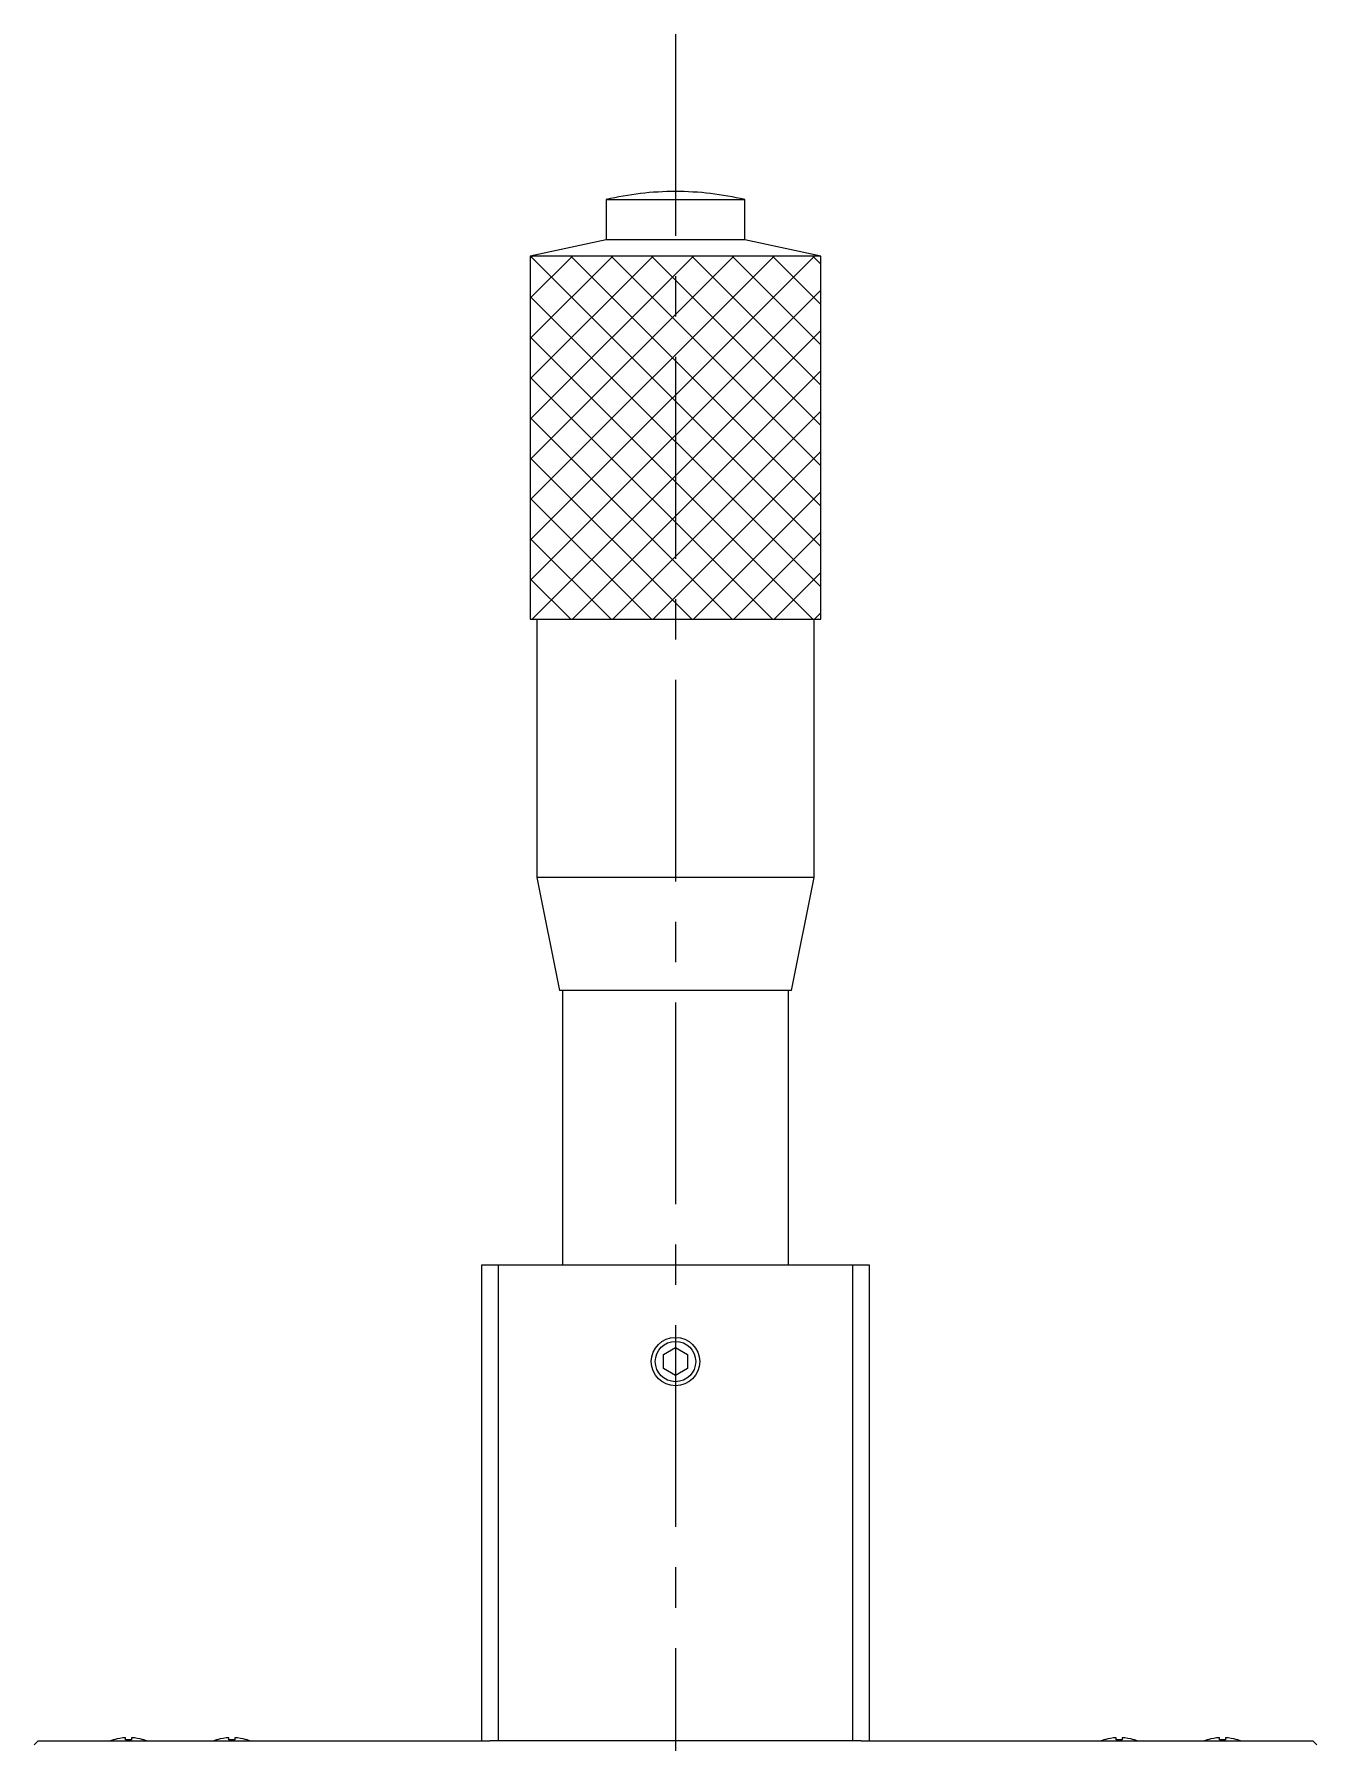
# Model space of a CAD drawing. Extents: x -524 to 387, y 9 to 736.
# Drawn here: x -175.8 to -96.3, y 181.2 to 287 of the extents above; entities that cross this region are included whole.
import ezdxf

# ---------------------------------------------------------------- set-up
doc = ezdxf.new("R2010")
doc.units = 0
doc.header["$LTSCALE"] = 10
doc.linetypes.add('CENTER', pattern=[2, 1.25, -0.25, 0.25, -0.25])
doc.linetypes.add('DASHED', pattern=[3.5, 2, -1.5])
doc.layers.get('0').update_dxf_attribs({"linetype": 'CONTINUOUS'})
doc.layers.add('CENTER', color=1, linetype='CENTER')

msp = doc.modelspace()

# ---------------------------------------------------------------- linework, layer by layer
at = {"color": 7, "linetype": 'CONTINUOUS'}
for p, q in [((-140.37803, 276.776276), (-131.77803, 276.776276)), ((-140.37803, 276.776276), (-140.37803, 274.276276)), ((-131.77803, 274.276276), (-131.77803, 276.776276)), ((-140.37803, 274.276276), (-145.07803, 273.276276)), ((-136.078043, 274.276276), (-140.37803, 274.276276)), ((-131.77803, 274.276276), (-136.078043, 274.276276)), ((-127.07803, 273.276276), (-131.77803, 274.276276)), ((-136.078057, 273.276276), (-145.07803, 273.276276)), ((-145.07803, 273.276276), (-145.07803, 250.776276)), ((-127.07803, 273.276276), (-136.078057, 273.276276)), ((-127.07803, 250.776276), (-127.07803, 273.276276)), ((-145.07803, 250.776276), (-127.07803, 250.776276)), ((-144.67803, 250.776276), (-144.67803, 234.776276)), ((-127.47803, 234.776276), (-127.47803, 250.776276)), ((-127.47803, 234.776276), (-144.67803, 234.776276)), ((-144.67803, 234.776276), (-143.27803, 227.776276)), ((-128.87803, 227.776276), (-127.47803, 234.776276)), ((-128.87803, 227.776276), (-143.27803, 227.776276)), ((-143.07803, 227.776276), (-143.07803, 210.776276)), ((-129.07803, 210.776276), (-129.07803, 227.776276)), ((-148.07803, 181.276276), (-148.07803, 210.776276)), ((-148.07803, 210.776276), (-147.07803, 210.776276)), ((-147.07803, 210.776276), (-147.07803, 181.276276)), ((-147.07803, 210.776276), (-125.07803, 210.776276)), ((-125.07803, 181.276276), (-125.07803, 210.776276)), ((-125.07803, 210.776276), (-124.07803, 210.776276)), ((-124.07803, 210.776276), (-124.07803, 181.276276)), ((-136.82803, 205.209289), (-136.07803, 205.642301)), ((-136.07803, 205.642301), (-135.32803, 205.209289)), ((-136.82803, 204.343263), (-136.82803, 205.209289)), ((-136.07803, 203.910251), (-136.82803, 204.343263)), ((-135.32803, 204.343263), (-136.07803, 203.910251)), ((-135.32803, 205.209289), (-135.32803, 204.343263)), ((-175.57803, 181.276276), (-175.82803, 181.026276)), ((-175.57803, 181.276276), (-147.57803, 181.276276)), ((-170.864391, 181.345798), (-170.866646, 181.35042)), ((-170.864391, 181.345798), (-170.866646, 181.35042)), ((-170.15803, 181.345798), (-170.15803, 181.466135)), ((-169.79803, 181.345798), (-170.15803, 181.345798)), ((-169.79803, 181.466135), (-169.79803, 181.345798)), ((-169.089414, 181.35042), (-169.091668, 181.345798)), ((-169.089414, 181.35042), (-169.091668, 181.345798)), ((-164.464391, 181.345798), (-164.466646, 181.35042)), ((-164.464391, 181.345798), (-164.466646, 181.35042)), ((-163.75803, 181.345798), (-163.75803, 181.466135)), ((-163.39803, 181.345798), (-163.75803, 181.345798)), ((-163.39803, 181.466135), (-163.39803, 181.345798)), ((-162.689414, 181.35042), (-162.691668, 181.345798)), ((-162.689414, 181.35042), (-162.691668, 181.345798)), ((-147.07803, 181.276276), (-147.57803, 181.276276)), ((-125.07803, 181.276276), (-147.07803, 181.276276)), ((-124.57803, 181.276276), (-125.07803, 181.276276)), ((-124.57803, 181.276276), (-96.57803, 181.276276)), ((-109.464391, 181.345798), (-109.466646, 181.35042)), ((-109.464391, 181.345798), (-109.466646, 181.35042)), ((-108.75803, 181.345798), (-108.75803, 181.466135)), ((-108.39803, 181.345798), (-108.75803, 181.345798)), ((-108.39803, 181.466135), (-108.39803, 181.345798)), ((-107.689414, 181.35042), (-107.691668, 181.345798)), ((-107.689414, 181.35042), (-107.691668, 181.345798)), ((-103.064391, 181.345798), (-103.066646, 181.35042)), ((-103.064391, 181.345798), (-103.066646, 181.35042)), ((-102.35803, 181.345798), (-102.35803, 181.466135)), ((-101.99803, 181.345798), (-102.35803, 181.345798)), ((-101.99803, 181.466135), (-101.99803, 181.345798)), ((-101.289414, 181.35042), (-101.291668, 181.345798)), ((-101.289414, 181.35042), (-101.291668, 181.345798)), ((-96.32803, 181.026276), (-96.57803, 181.276276))]:
    msp.add_line(p, q, dxfattribs=at)
at = {"color": 3, "linetype": 'CONTINUOUS'}
for p, q in [((-145.07803, 273.167664), (-144.969418, 273.276276)), ((-145.07803, 270.667664), (-142.469418, 273.276276)), ((-145.07803, 268.167664), (-139.969418, 273.276276)), ((-145.07803, 265.667664), (-137.469418, 273.276276)), ((-145.07803, 263.167664), (-134.969418, 273.276276)), ((-145.07803, 260.667664), (-132.469418, 273.276276)), ((-145.07803, 258.167664), (-129.969418, 273.276276)), ((-145.07803, 255.667664), (-127.469418, 273.276276)), ((-145.074522, 273.276276), (-127.07803, 255.279784)), ((-142.574522, 273.276276), (-127.07803, 257.779784)), ((-140.074522, 273.276276), (-127.07803, 260.279784)), ((-137.574522, 273.276276), (-127.07803, 262.779784)), ((-135.074522, 273.276276), (-127.07803, 265.279784)), ((-132.574522, 273.276276), (-127.07803, 267.779784)), ((-130.074522, 273.276276), (-127.07803, 270.279784)), ((-127.574522, 273.276276), (-127.07803, 272.779784)), ((-145.07803, 253.167664), (-127.07803, 271.167664)), ((-145.07803, 270.779784), (-127.07803, 252.779784)), ((-145.07803, 268.279784), (-127.574522, 250.776276)), ((-144.969418, 250.776276), (-127.07803, 268.667664)), ((-145.07803, 265.779784), (-130.074522, 250.776276)), ((-142.469418, 250.776276), (-127.07803, 266.167664)), ((-139.969418, 250.776276), (-127.07803, 263.667664)), ((-145.07803, 263.279784), (-132.574522, 250.776276)), ((-145.07803, 260.779784), (-135.074522, 250.776276)), ((-137.469418, 250.776276), (-127.07803, 261.167664)), ((-134.969418, 250.776276), (-127.07803, 258.667664)), ((-145.07803, 258.279784), (-137.574522, 250.776276)), ((-145.07803, 255.779784), (-140.074522, 250.776276)), ((-132.469418, 250.776276), (-127.07803, 256.167664)), ((-145.07803, 253.279784), (-142.574522, 250.776276)), ((-129.969418, 250.776276), (-127.07803, 253.667664)), ((-127.469418, 250.776276), (-127.07803, 251.167664)), ((-145.07803, 250.779784), (-145.074522, 250.776276))]:
    msp.add_line(p, q, dxfattribs=at)
at = {"color": 3, "linetype": 'DASHED'}
for p, q in [((-127.07803, 273.276276), (-145.07803, 273.276276)), ((-145.07803, 273.276276), (-145.07803, 250.776276)), ((-127.07803, 250.776276), (-127.07803, 273.276276)), ((-145.07803, 250.776276), (-127.07803, 250.776276))]:
    msp.add_line(p, q, dxfattribs=at)
at = {"color": 3, "linetype": 'CONTINUOUS'}
msp.add_circle((-136.07803, 204.776276), 1.5, dxfattribs=at)
at = {"color": 7, "linetype": 'CONTINUOUS'}
msp.add_circle((-136.07803, 204.776276), 1.25, dxfattribs=at)
for centre, radius, start, end in [((-136.07803, 258.536276), 18.74, 90, 103.265029), ((-136.07803, 258.536276), 18.74, 76.734971, 90), ((-169.97803, 178.276276), 3.2, 106.122533, 110.364135), ((-169.97803, 178.276276), 3.194933, 93.229709, 106.106712), ((-169.97803, 178.276276), 3.194933, 73.893288, 86.770291), ((-169.97803, 178.276276), 3.2, 69.635865, 73.877467), ((-163.57803, 178.276276), 3.2, 106.122533, 110.364135), ((-163.57803, 178.276276), 3.194933, 93.229709, 106.106712), ((-163.57803, 178.276276), 3.194933, 73.893288, 86.770291), ((-163.57803, 178.276276), 3.2, 69.635865, 73.877467), ((-108.57803, 178.276276), 3.2, 106.122533, 110.364135), ((-108.57803, 178.276276), 3.194933, 93.229709, 106.106712), ((-108.57803, 178.276276), 3.194933, 73.893288, 86.770291), ((-108.57803, 178.276276), 3.2, 69.635865, 73.877467), ((-102.17803, 178.276276), 3.2, 106.122533, 110.364135), ((-102.17803, 178.276276), 3.194933, 93.229709, 106.106712), ((-102.17803, 178.276276), 3.194933, 73.893288, 86.770291), ((-102.17803, 178.276276), 3.2, 69.635865, 73.877467)]:
    msp.add_arc(centre, radius, start, end, dxfattribs=at)
at = {"layer": 'CENTER', "color": 1, "linetype": 'CENTER'}
msp.add_line((-136.07803, 287.026276), (-136.07803, 174.526276), dxfattribs=at)

doc.saveas('drawing.dxf')
